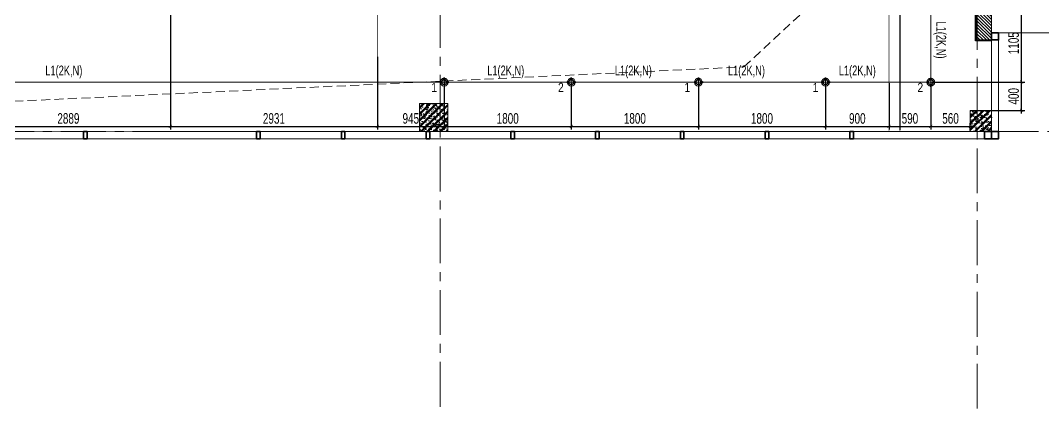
# Model space of a CAD drawing. Header units: millimetres. Extents: x -343543 to 400519, y -115663 to 104219.
# Drawn here: x -72811 to -58325, y -53921 to -48426 of the extents above; entities that cross this region are included whole.
import ezdxf
from ezdxf.xclip import XClip

# ---------------------------------------------------------------- set-up
doc = ezdxf.new("R2010")
doc.units = ezdxf.units.MM
doc.header["$XCLIPFRAME"] = 0
for name, pattern in [("$0$02'TUONG Xay$0$HIDDEN", [0.375, 0.25, -0.125]), ('XREF MAT BANG TUONG XAY$0$01.Xref _MB T2-Mai$0$$0$HIDDEN', [9.524999999999999, 6.35, -3.175]), ('XREF MAT BANG TUONG XAY$0$CENTER', [50.800000000000004, 31.75, -6.35, 6.35, -6.35])]:
    doc.linetypes.add(name, pattern=pattern)
doc.layers.get('0').update_dxf_attribs({"color": 231, "lineweight": 0})
doc.layers.get('DefPoints').update_dxf_attribs({"color": 191})
for name, color, linetype, lineweight in [('A-CLNG', 157, 'Continuous', 25), ('A-SYMBOLS', 10, 'Continuous', 13), ('fix lighting', 2, 'Continuous', 5), ('ICC-Text', 3, 'Continuous', 25), ('SME-E-COND-LTG', 51, 'Continuous', 18), ('SME-E-LTG-DIM', 55, 'Continuous', 18), ('SME-E-LTG-NOTE', 54, 'Continuous', 18), ('TEXT DIEN', 3, 'Continuous', 18), ('XREF MAT BANG TUONG XAY$0$01.Xref _MB T2-Mai$0$$0$A-DOOR', 8, 'Continuous', 9), ('XREF MAT BANG TUONG XAY$0$01.Xref _MB T2-Mai$0$$0$A-FNSH', 8, 'Continuous', 9), ('XREF MAT BANG TUONG XAY$0$01.Xref _MB T2-Mai$0$$0$A-HIDD', 8, 'XREF MAT BANG TUONG XAY$0$01.Xref _MB T2-Mai$0$$0$HIDDEN', 9), ('XREF MAT BANG TUONG XAY$0$01.Xref _MB T2-Mai$0$$0$A-WALL', 8, 'Continuous', 35), ('XREF MAT BANG TUONG XAY$0$A-GRID', 8, 'XREF MAT BANG TUONG XAY$0$CENTER', 15), ('XREF MAT BANG TUONG XAY$0$A-WALL-INT', 8, 'Continuous', 9), ('XREF MAT BANG TUONG XAY$0$xref_IKIGAI_Cot$0$A-FNSH', 8, 'Continuous', 9), ('XREF MAT BANG TUONG XAY$0$xref_IKIGAI_Cot$0$A-PATT', 8, 'Continuous', 5)]:
    doc.layers.add(name, color=color, linetype=linetype, lineweight=lineweight)
for name, color, linetype in [('INNO-GIOTHAI', 20, 'Continuous'), ('XREF MAT BANG TUONG XAY$0$A-FNSH', 8, 'Continuous'), ('XREF MAT BANG TUONG XAY$0$A-FURN', 8, 'Continuous'), ('XREF MAT BANG TUONG XAY$0$A-PATT', 8, 'Continuous'), ('ống ghen', 6, 'Continuous')]:
    doc.layers.add(name, color=color, linetype=linetype)
doc.styles.add('Arial', font='arial.ttf', dxfattribs={"width": 0.8})
doc.styles.add('ROMANS1', font='vntimeh.shx', dxfattribs={"width": 0.8, "bigfont": 'bigfont.shx'})
doc.styles.add('SM-DIMTEXT', font='SME.shx', dxfattribs={"width": 0.7})
doc.styles.add('SME-TEXT', font='sme.shx', dxfattribs={"width": 0.7})
doc.dimstyles.new('SDIM-75', dxfattribs={"dimscale": 75, "dimtxt": 2, "dimasz": 0.6, "dimexe": 0.6, "dimexo": 0.2, "dimgap": 0.5, "dimtad": 1, "dimdec": 0, "dimzin": 12, "dimtxsty": 'SM-DIMTEXT', "dimblk": 'ARCHTICK', "dimcen": 0.12, "dimdle": 0.6, "dimclrd": 7, "dimclre": 8, "dimadec": 0, "dimazin": 3, "dimtfac": 2, "dimtdec": 0, "dimtix": 1, "dimtmove": 1, "dimatfit": 3, "dimfxl": 1, "dimtzin": 0, "dimarcsym": 1})

# ---------------------------------------------------------------- blocks, each defined once
blk = doc.blocks.new('XREF MAT BANG TUONG XAY$0$xref_IKIGAI_Cot')
at = {"layer": 'XREF MAT BANG TUONG XAY$0$xref_IKIGAI_Cot$0$A-PATT'}
h = blk.add_hatch(dxfattribs=at)
h.set_pattern_fill('BT-01', color=8, scale=15, pattern_type=2)
h.set_pattern_definition([(49.99999999999999, (180, 180.0000000000009), (107.589027390113, -9.412820247389266), [11.25, -123.75]), (355, (180, 180.0000000000009), (-20.81270004195, 112.8288200550018), [9, -99]), (100.4514, (188.9657520000001, 179.2155990000009), (86.77640725710323, 103.415931309143), [9.5610285, -105.1713168]), (46.18420000000001, (180, 210.0000000000009), (160.0861572938467, -24.82785214935271), [16.875, -185.625]), (96.6356, (193.3405117500001, 207.9310039500009), (140.1994058323055, 146.1176806350663), [14.3415432, -157.75695]), (351.1842, (180, 210.0000000000009), (140.1992917700441, 146.1177901387987), [13.5, -148.5]), (21, (195, 202.5000000000009), (89.53605781776925, -60.39283359980082), [11.25, -123.75]), (326.0000000000001, (195, 202.5000000000009), (36.49729978823726, 108.772506757028), [9, -99]), (71.4514, (202.46133495, 197.4672591000009), (126.0333942872235, 48.37957450649286), [9.5610285, -105.1713168]), (37.50000000000001, (180, 180.0000000000009), (1.8239782975936, 49.93407807469672), [0, -97.8, 0, -100.5, 0, -99.375]), (7.499999999999999, (180, 180.0000000000009), (39.46043061632229, 59.16175678235403), [0, -57.3, 0, -95.55, 0, -37.875]), (327.5, (146.5500000000002, 180.0000000000009), (80.07336542586135, -3.383230760156963), [0, -37.5, 0, -117, 0, -155.25]), (317.5, (131.5500000000002, 180.0000000000009), (87.47792540135794, 15.01574734984766), [0, -48.75, 0, -77.69999999999999, 0, -110.25]), (45, (180, 180.0000000000009), (-45.07805730064241, 45.07805730064241), []), (45, (180, 198.3750000000009), (-45.07805730064241, 45.07805730064241), [])])
h.paths.add_polyline_path([(23905.00197957736, -49999.99756085814), (23505.00197957736, -49999.99756085814), (23505.00197957736, -49599.99756085814), (23905.00197957736, -49599.99756085814)])
h = blk.add_hatch(dxfattribs=at)
h.set_pattern_fill('BT-01', color=8, scale=15, pattern_type=2)
h.set_pattern_definition([(49.99999999999999, (80, 80.00000000000068), (107.589027390113, -9.412820247389266), [11.25, -123.75]), (355, (80, 80.00000000000068), (-20.81270004195, 112.8288200550018), [9, -99]), (100.4514, (88.96575200000007, 79.21559900000068), (86.77640725710323, 103.415931309143), [9.5610285, -105.1713168]), (46.18420000000001, (80, 110.0000000000007), (160.0861572938467, -24.82785214935271), [16.875, -185.625]), (96.6356, (93.34051175000013, 107.9310039500007), (140.1994058323055, 146.1176806350663), [14.3415432, -157.75695]), (351.1842, (80, 110.0000000000007), (140.1992917700441, 146.1177901387987), [13.5, -148.5]), (21, (95, 102.5000000000007), (89.53605781776925, -60.39283359980082), [11.25, -123.75]), (326.0000000000001, (95, 102.5000000000007), (36.49729978823726, 108.772506757028), [9, -99]), (71.4514, (102.46133495, 97.46725910000072), (126.0333942872235, 48.37957450649286), [9.5610285, -105.1713168]), (37.50000000000001, (80, 80.00000000000068), (1.8239782975936, 49.93407807469672), [0, -97.8, 0, -100.5, 0, -99.375]), (7.499999999999999, (80, 80.00000000000068), (39.46043061632229, 59.16175678235403), [0, -57.3, 0, -95.55, 0, -37.875]), (327.5, (46.55000000000018, 80.00000000000068), (80.07336542586135, -3.383230760156963), [0, -37.5, 0, -117, 0, -155.25]), (317.5, (31.55000000000018, 80.00000000000068), (87.47792540135794, 15.01574734984766), [0, -48.75, 0, -77.69999999999999, 0, -110.25]), (45, (80, 80.00000000000068), (-45.07805730064241, 45.07805730064241), []), (45, (80, 98.37500000000068), (-45.07805730064241, 45.07805730064241), [])])
h.paths.add_polyline_path([(31605.00141130213, -49999.99756072093), (31305.00141130213, -49999.99756072093), (31305.00141130213, -49699.99756072093), (31605.00141130213, -49699.99756072093)])
at = {"layer": 'XREF MAT BANG TUONG XAY$0$A-GRID', "color": 8, "ltscale": 20}
for points in [[(23800, -53895.00000749793), (23800, -27075.56451587411)], [(31399.99999999998, -53920.67197442497), (31399.99999999998, -27075.5645158748)], [(-2907.525181142613, -50000), (42750.0013740146, -50000)]]:
    blk.add_lwpolyline(points, dxfattribs=at)
at = {"layer": 'XREF MAT BANG TUONG XAY$0$xref_IKIGAI_Cot$0$A-FNSH', "color": 8}
blk.add_lwpolyline([(23905.00197957736, -49999.99756085814), (23505.00197957736, -49999.99756085814), (23505.00197957736, -49599.99756085814), (23905.00197957736, -49599.99756085814)], close=True, dxfattribs=at)
at = {"layer": 'XREF MAT BANG TUONG XAY$0$xref_IKIGAI_Cot$0$A-FNSH', "color": 8, "elevation": 2.819613635020082e-10}
blk.add_lwpolyline([(31605.00141130213, -49999.99756072093), (31305.00141130213, -49999.99756072093), (31305.00141130213, -49699.99756072093), (31605.00141130213, -49699.99756072093)], close=True, dxfattribs=at)
blk = doc.blocks.new('*U257')
at = {"layer": 'XREF MAT BANG TUONG XAY$0$A-PATT'}
h = blk.add_hatch(dxfattribs=at)
h.set_pattern_fill('ANSI31', color=8, scale=10)
h.set_pattern_definition([(45, (40046.78954531583, -11293.56439682681), (-22.45064030267288, 22.45064030267288), [])])
h.paths.add_polyline_path([(-38.69831128977239, 47.5), (4561.301596073775, 47.5), (4561.301596073775, -162.5), (-38.69831128977239, -162.5)])
at = {"layer": 'XREF MAT BANG TUONG XAY$0$A-WALL-INT', "color": 8}
blk.add_lwpolyline([(-38.69831128977239, 47.5), (4561.301596073775, 47.5), (4561.301596073775, -162.5), (-38.69831128977239, -162.5)], close=True, dxfattribs=at)
blk = doc.blocks.new('XREF MAT BANG TUONG XAY$0$NNNN')
at = {"layer": 'XREF MAT BANG TUONG XAY$0$A-FURN', "color": 8, "xscale": -1, "rotation": 270}
blk.add_blockref('*U257', (162.4939065321068, -1303.573082940522), dxfattribs=at)
blk = doc.blocks.new('01.Xref _MB T1')
at = {"layer": 'XREF MAT BANG TUONG XAY$0$01.Xref _MB T2-Mai$0$$0$A-DOOR', "color": 8, "transparency": 33554687}
for points in [[(8295.01198490827, -48650.00007873623), (8295.008913317608, -50103.00029406761), (19999.98966204745, -50099.99992358621)], [(8395.009178958731, -48699.99986650129), (8395.008913317608, -50003.00029406761), (19999.98966204745, -49999.99992358621)], [(31604.98960833179, -48699.99992025502), (31604.9889095192, -49999.99960683379), (19999.98966204733, -49999.99992358621)], [(31704.9889095192, -48699.99992025464), (31704.9889095192, -50099.99960683379), (19999.98966204733, -50099.99992358621)], [(19949.98966204733, -49999.9999235858), (19909.98966204733, -49999.99992358551)], [(19949.98966204733, -50099.99992358586), (19909.98966204733, -50099.99992358551)], [(20049.98966204745, -49999.9999235858), (20089.98966204745, -49999.99992358551)], [(20049.98966204745, -50099.99992358586), (20089.98966204745, -50099.99992358551)]]:
    blk.add_lwpolyline(points, dxfattribs=at)
at = {"layer": 'XREF MAT BANG TUONG XAY$0$01.Xref _MB T2-Mai$0$$0$A-FNSH', "color": 8}
blk.add_lwpolyline([(30949.99268790126, -30582.99962128877), (30949.99380498569, -28999.99470947972), (41599.99350019091, -29000.00100952212), (41599.993497608, -48599.99994995559), (31704.97253810302, -48599.99992055179)], dxfattribs=at)
at = {"layer": 'XREF MAT BANG TUONG XAY$0$01.Xref _MB T2-Mai$0$$0$A-HIDD', "color": 8, "ltscale": 20}
blk.add_lwpolyline([(8633.320777002067, -49999.99995059579), (28100.18117813647, -49083.66005910034), (31366.67167191712, -46045.0008411993)], dxfattribs=at)
at = {"layer": 'XREF MAT BANG TUONG XAY$0$01.Xref _MB T2-Mai$0$$0$A-WALL', "color": 8}
for points in [[(31704.9889095192, -48599.99992025464), (31604.9889095192, -48599.99992025464), (31604.9889095192, -48699.99992025464), (31704.9889095192, -48699.99992025464)], [(18749.98966204745, -50099.99993060955), (18749.98966204745, -49999.99993060955), (18799.98966204745, -49999.99993060955), (18799.98966204745, -50099.99993060955)], [(21249.98966204733, -50099.99993060955), (21249.98966204733, -49999.99993060955), (21199.98966204733, -49999.99993060955), (21199.98966204733, -50099.99993060955)], [(22449.98966204745, -50099.99993060955), (22449.98966204745, -49999.99993060955), (22399.98966204745, -49999.99993060955), (22399.98966204745, -50099.99993060955)], [(23649.98966204745, -50099.99993060955), (23649.98966204745, -49999.99993060955), (23599.98966204745, -49999.99993060955), (23599.98966204745, -50099.99993060955)], [(24849.98966204745, -50099.99993060955), (24849.98966204745, -49999.99993060955), (24799.98966204745, -49999.99993060955), (24799.98966204745, -50099.99993060955)], [(24849.99114782034, -50099.99993060955), (24849.99114782034, -49999.99993060955), (24799.99114782034, -49999.99993060955), (24799.99114782034, -50099.99993060955)], [(26049.99114782034, -50099.99993060955), (26049.99114782034, -49999.99993060955), (25999.99114782034, -49999.99993060955), (25999.99114782034, -50099.99993060955)], [(27249.99114782034, -50099.99993060955), (27249.99114782034, -49999.99993060955), (27199.99114782034, -49999.99993060955), (27199.99114782034, -50099.99993060955)], [(28449.99114782034, -50099.99993060955), (28449.99114782034, -49999.99993060955), (28399.99114782034, -49999.99993060955), (28399.99114782034, -50099.99993060955)], [(29649.99114782034, -50099.99993060955), (29649.99114782034, -49999.99993060955), (29599.99114782034, -49999.99993060955), (29599.99114782034, -50099.99993060955)], [(31504.98643103171, -49999.99982040771), (31604.98643103171, -49999.99982040771), (31604.98643103171, -50099.99982040771), (31504.98643103171, -50099.99982040771)], [(31604.99108668239, -49999.99995059576), (31704.99108668239, -49999.99995059576), (31704.99108668239, -50099.99995059576), (31604.99108668239, -50099.99995059576)]]:
    blk.add_lwpolyline(points, close=True, dxfattribs=at)
at = {"layer": 'XREF MAT BANG TUONG XAY$0$A-FNSH', "color": 8}
blk.add_lwpolyline([(31604.96985366289, -48714.99992025318), (31379.9725645674, -48714.99979930629), (31379.97256389822, -44115.00001285342), (31039.99022625754, -44115.00001199957), (31039.99022625753, -43685.0000077256), (31379.97179847257, -43685.0001248038), (31379.97179868526, -42755.00013523795), (31604.97295990118, -42755.00028315607)], dxfattribs=at)
at = {"color": 8}
ref = blk.add_blockref('XREF MAT BANG TUONG XAY$0$xref_IKIGAI_Cot', (-0.009273172880057245, -1.07509913505055e-05), dxfattribs=at)
XClip(ref).set_block_clipping_path([(-5181.149416777484, -58156.12518449636), (44638.32758750307, -24933.26505126614)])
at = {"layer": 'XREF MAT BANG TUONG XAY$0$A-FURN', "color": 8, "xscale": -1}
blk.add_blockref('XREF MAT BANG TUONG XAY$0$NNNN', (31604.98349100647, -47357.72852602434), dxfattribs=at)
blk = doc.blocks.new('A$C1bd1283e')
at = {"color": 0, "linetype": 'ByBlock'}
for p, q in [((-11.66726188957364, -11.66726188958091), (11.66726188957455, 11.66726188957273)), ((-11.66726188957364, 11.66726188957819), (11.66726188957909, -11.66726188958091))]:
    blk.add_line(p, q, dxfattribs=at)
for radius, start, end in [(27.49999999999998, 135, 315), (27.49999999999998, 315, 135), (16.50000000000002, 135, 315), (16.50000000000001, 315, 135)]:
    blk.add_arc((0, -1.818989403545856e-12), radius, start, end, dxfattribs=at)
blk = doc.blocks.new('A$C0707c3b3')
at = {"layer": 'A-CLNG', "linetype": "$0$02'TUONG Xay$0$HIDDEN"}
blk.add_line((-1150.009940478161, -9465.000621809577), (-1150.009940478161, -19234.99817988176), dxfattribs=at)
at = {"layer": 'fix lighting', "linetype": "$0$02'TUONG Xay$0$HIDDEN", "ltscale": 500, "const_width": 10}
for points in [[(-1300.009940478161, -9465.000621809577), (-1300.009940478161, -19234.99817988176)], [(-8545.000984505135, -10030.00062180958), (-8545.000984505135, -18670.00061885221)]]:
    blk.add_lwpolyline(points, dxfattribs=at)
at = {"layer": 'fix lighting', "xscale": -2, "yscale": 2, "zscale": 2, "rotation": 45}
for p in [(-7600.000984505594, -18549.99939944043), (-5800.000984505594, -18549.99939944043), (-4000.009940478158, -18549.99939944045), (-2200.009940478158, -18549.99939944045), (-710.0190515312315, -18549.99939944044)]:
    blk.add_blockref('A$C1bd1283e', p, dxfattribs=at)
blk = doc.blocks.new('c3-20')
at = {"layer": 'ống ghen', "ltscale": 30}
for points in [[(5338941.030551078, -3869094.045779272), (5338918.571570744, -3869094.045779272), (5338918.571570744, -3869114.045779272), (5338941.030551078, -3869114.045779272)], [(5338984.571570721, -3869070.50050343), (5338984.571570721, -3869048.041523096), (5338964.571570721, -3869048.041523096), (5338964.571570721, -3869070.50050343)], [(5338975.117387231, -3869069.045779289), (5338975.117387231, -3869056.975248941), (5338974.025754213, -3869056.975248941), (5338974.025754213, -3869069.045779289)], [(5339008.112590367, -3869094.045779272), (5339030.571570701, -3869094.045779272), (5339030.571570701, -3869114.045779272), (5339008.112590367, -3869114.045779272)], [(5338939.575826936, -3869103.499962761), (5338927.505296589, -3869103.499962761), (5338927.505296589, -3869104.591595779), (5338939.575826936, -3869104.591595779)], [(5339009.567314508, -3869103.499962761), (5339021.637844856, -3869103.499962761), (5339021.637844856, -3869104.591595779), (5339009.567314508, -3869104.591595779)]]:
    blk.add_lwpolyline(points, close=True, dxfattribs=at)
for points in [[(5338942.837607332, -3869089.282461002), (5338924.571570744, -3869094.045779272)], [(5338959.808252452, -3869072.307559684), (5338964.571570721, -3869054.041523096)], [(5338989.334888991, -3869072.307559684), (5338984.571570721, -3869054.041523096)], [(5339006.305534113, -3869089.282461002), (5339024.571570701, -3869094.045779272)], [(5338942.837607332, -3869118.809097541), (5338924.571570744, -3869114.045779272)], [(5339006.305534113, -3869118.809097541), (5339024.571570701, -3869114.045779272)]]:
    blk.add_lwpolyline(points, dxfattribs=at)
blk.add_circle((5338974.571570722, -3869104.045779272), 34.99999998276881, dxfattribs=at)
at = {"layer": 'TEXT DIEN', "ltscale": 30, "style": 'ROMANS1'}
blk.add_text('D20', height=15, dxfattribs=at).set_placement((5338954.539643713, -3869111.256154748))
blk = doc.blocks.new('_ArchTick')
at = {"color": 0, "linetype": 'ByBlock', "const_width": 0.15}
blk.add_lwpolyline([(-0.5, -0.5), (0.5, 0.5)], dxfattribs=at)
blk = doc.blocks.new('*D1734')
at = {"layer": 'DefPoints', "color": 0, "linetype": 'Continuous', "ltscale": 1000, "transparency": 16777216}
for p in [(-70687.85433759473, -47998.81197238053), (-73576.54631090326, -49420.00001044235), (-70687.85433759473, -49926.15347734136)]:
    blk.add_point(p, dxfattribs=at)
at = {"layer": 'SME-E-LTG-DIM', "color": 8, "linetype": 'Continuous', "lineweight": -2, "ltscale": 1000, "transparency": 16777216}
for p, q in [((-70687.85433759473, -48013.81197238053), (-70687.85433759473, -49971.15347734136)), ((-73576.54631090326, -49435.00001044235), (-73576.54631090326, -49971.15347734136))]:
    blk.add_line(p, q, dxfattribs=at)
at = {"layer": 'SME-E-LTG-DIM', "color": 7, "linetype": 'Continuous', "lineweight": -2, "ltscale": 1000, "transparency": 16777216}
blk.add_line((-73621.54631090326, -49926.15347734136), (-70642.85433759473, -49926.15347734136), dxfattribs=at)
at = {"layer": 'SME-E-LTG-DIM', "color": 7, "linetype": 'Continuous', "lineweight": -2, "ltscale": 1000, "transparency": 16777216, "xscale": 45, "yscale": 45, "zscale": 45, "rotation": 180}
blk.add_blockref('_ArchTick', (-73576.54631090326, -49926.15347734136), dxfattribs=at)
at = {"layer": 'SME-E-LTG-DIM', "color": 7, "linetype": 'Continuous', "lineweight": -2, "ltscale": 1000, "transparency": 16777216, "xscale": 45, "yscale": 45, "zscale": 45}
blk.add_blockref('_ArchTick', (-70687.85433759473, -49926.15347734136), dxfattribs=at)
at = {"layer": 'SME-E-LTG-DIM', "color": 0, "linetype": 'Continuous', "ltscale": 1000, "transparency": 16777216, "insert": (-72132.20032424899, -49813.65347734136), "char_height": 150, "attachment_point": 5, "style": 'SM-DIMTEXT'}
blk.add_mtext('2889', dxfattribs=at)
blk = doc.blocks.new('*D1735')
at = {"layer": 'DefPoints', "color": 0, "linetype": 'Continuous', "ltscale": 1000, "transparency": 16777216}
for p in [(-70687.85433759473, -47998.81197238053), (-67756.54631090326, -48925.84331896287), (-67756.54631090326, -49926.15347734136)]:
    blk.add_point(p, dxfattribs=at)
at = {"layer": 'SME-E-LTG-DIM', "color": 8, "linetype": 'Continuous', "lineweight": -2, "ltscale": 1000, "transparency": 16777216}
for p, q in [((-70687.85433759473, -48013.81197238053), (-70687.85433759473, -49971.15347734136)), ((-67756.54631090326, -48940.84331896287), (-67756.54631090326, -49971.15347734136))]:
    blk.add_line(p, q, dxfattribs=at)
at = {"layer": 'SME-E-LTG-DIM', "color": 7, "linetype": 'Continuous', "lineweight": -2, "ltscale": 1000, "transparency": 16777216}
blk.add_line((-70732.85433759473, -49926.15347734136), (-67711.54631090326, -49926.15347734136), dxfattribs=at)
at = {"layer": 'SME-E-LTG-DIM', "color": 7, "linetype": 'Continuous', "lineweight": -2, "ltscale": 1000, "transparency": 16777216, "xscale": 45, "yscale": 45, "zscale": 45, "rotation": 180}
blk.add_blockref('_ArchTick', (-70687.85433759473, -49926.15347734136), dxfattribs=at)
at = {"layer": 'SME-E-LTG-DIM', "color": 7, "linetype": 'Continuous', "lineweight": -2, "ltscale": 1000, "transparency": 16777216, "xscale": 45, "yscale": 45, "zscale": 45}
blk.add_blockref('_ArchTick', (-67756.54631090326, -49926.15347734136), dxfattribs=at)
at = {"layer": 'SME-E-LTG-DIM', "color": 0, "linetype": 'Continuous', "ltscale": 1000, "transparency": 16777216, "insert": (-69222.20032424899, -49813.65347734136), "char_height": 150, "attachment_point": 5, "style": 'SM-DIMTEXT'}
blk.add_mtext('2931', dxfattribs=at)
blk = doc.blocks.new('*D1736')
at = {"layer": 'DefPoints', "color": 0, "linetype": 'Continuous', "ltscale": 1000, "transparency": 16777216}
for p in [(-67756.54631090326, -48925.84331896287), (-66811.54631090372, -49283.48872334081), (-66811.54631090372, -49926.15347734136)]:
    blk.add_point(p, dxfattribs=at)
at = {"layer": 'SME-E-LTG-DIM', "color": 8, "linetype": 'Continuous', "lineweight": -2, "ltscale": 1000, "transparency": 16777216}
for p, q in [((-67756.54631090326, -48940.84331896287), (-67756.54631090326, -49971.15347734136)), ((-66811.54631090372, -49298.48872334081), (-66811.54631090372, -49971.15347734136))]:
    blk.add_line(p, q, dxfattribs=at)
at = {"layer": 'SME-E-LTG-DIM', "color": 7, "linetype": 'Continuous', "lineweight": -2, "ltscale": 1000, "transparency": 16777216}
blk.add_line((-67801.54631090326, -49926.15347734136), (-66766.54631090372, -49926.15347734136), dxfattribs=at)
at = {"layer": 'SME-E-LTG-DIM', "color": 7, "linetype": 'Continuous', "lineweight": -2, "ltscale": 1000, "transparency": 16777216, "xscale": 45, "yscale": 45, "zscale": 45, "rotation": 180}
blk.add_blockref('_ArchTick', (-67756.54631090326, -49926.15347734136), dxfattribs=at)
at = {"layer": 'SME-E-LTG-DIM', "color": 7, "linetype": 'Continuous', "lineweight": -2, "ltscale": 1000, "transparency": 16777216, "xscale": 45, "yscale": 45, "zscale": 45}
blk.add_blockref('_ArchTick', (-66811.54631090372, -49926.15347734136), dxfattribs=at)
at = {"layer": 'SME-E-LTG-DIM', "color": 0, "linetype": 'Continuous', "ltscale": 1000, "transparency": 16777216, "insert": (-67284.04631090349, -49813.65347734136), "char_height": 150, "attachment_point": 5, "style": 'SM-DIMTEXT'}
blk.add_mtext('945', dxfattribs=at)
blk = doc.blocks.new('*D1737')
at = {"layer": 'DefPoints', "color": 0, "linetype": 'Continuous', "ltscale": 1000, "transparency": 16777216}
for p in [(-66811.54631090372, -49283.48872334081), (-65011.54631090372, -49299.99879103058), (-65011.54631090372, -49926.15347734136)]:
    blk.add_point(p, dxfattribs=at)
at = {"layer": 'SME-E-LTG-DIM', "color": 8, "linetype": 'Continuous', "lineweight": -2, "ltscale": 1000, "transparency": 16777216}
for p, q in [((-66811.54631090372, -49298.48872334081), (-66811.54631090372, -49971.15347734136)), ((-65011.54631090372, -49314.99879103058), (-65011.54631090372, -49971.15347734136))]:
    blk.add_line(p, q, dxfattribs=at)
at = {"layer": 'SME-E-LTG-DIM', "color": 7, "linetype": 'Continuous', "lineweight": -2, "ltscale": 1000, "transparency": 16777216}
blk.add_line((-66856.54631090372, -49926.15347734136), (-64966.54631090372, -49926.15347734136), dxfattribs=at)
at = {"layer": 'SME-E-LTG-DIM', "color": 7, "linetype": 'Continuous', "lineweight": -2, "ltscale": 1000, "transparency": 16777216, "xscale": 45, "yscale": 45, "zscale": 45, "rotation": 180}
blk.add_blockref('_ArchTick', (-66811.54631090372, -49926.15347734136), dxfattribs=at)
at = {"layer": 'SME-E-LTG-DIM', "color": 7, "linetype": 'Continuous', "lineweight": -2, "ltscale": 1000, "transparency": 16777216, "xscale": 45, "yscale": 45, "zscale": 45}
blk.add_blockref('_ArchTick', (-65011.54631090372, -49926.15347734136), dxfattribs=at)
at = {"layer": 'SME-E-LTG-DIM', "color": 0, "linetype": 'Continuous', "ltscale": 1000, "transparency": 16777216, "insert": (-65911.54631090372, -49813.65347734136), "char_height": 150, "attachment_point": 5, "style": 'SM-DIMTEXT'}
blk.add_mtext('1800', dxfattribs=at)
blk = doc.blocks.new('*D1738')
at = {"layer": 'DefPoints', "color": 0, "linetype": 'Continuous', "ltscale": 1000, "transparency": 16777216}
for p in [(-65011.54631090372, -49299.99879103058), (-63211.55526687628, -49299.99879103059), (-63211.55526687628, -49926.15347734136)]:
    blk.add_point(p, dxfattribs=at)
at = {"layer": 'SME-E-LTG-DIM', "color": 8, "linetype": 'Continuous', "lineweight": -2, "ltscale": 1000, "transparency": 16777216}
for p, q in [((-65011.54631090372, -49314.99879103058), (-65011.54631090372, -49971.15347734136)), ((-63211.55526687628, -49314.99879103059), (-63211.55526687628, -49971.15347734136))]:
    blk.add_line(p, q, dxfattribs=at)
at = {"layer": 'SME-E-LTG-DIM', "color": 7, "linetype": 'Continuous', "lineweight": -2, "ltscale": 1000, "transparency": 16777216}
blk.add_line((-65056.54631090372, -49926.15347734136), (-63166.55526687628, -49926.15347734136), dxfattribs=at)
at = {"layer": 'SME-E-LTG-DIM', "color": 7, "linetype": 'Continuous', "lineweight": -2, "ltscale": 1000, "transparency": 16777216, "xscale": 45, "yscale": 45, "zscale": 45, "rotation": 180}
blk.add_blockref('_ArchTick', (-65011.54631090372, -49926.15347734136), dxfattribs=at)
at = {"layer": 'SME-E-LTG-DIM', "color": 7, "linetype": 'Continuous', "lineweight": -2, "ltscale": 1000, "transparency": 16777216, "xscale": 45, "yscale": 45, "zscale": 45}
blk.add_blockref('_ArchTick', (-63211.55526687628, -49926.15347734136), dxfattribs=at)
at = {"layer": 'SME-E-LTG-DIM', "color": 0, "linetype": 'Continuous', "ltscale": 1000, "transparency": 16777216, "insert": (-64111.55078889, -49813.65347734136), "char_height": 150, "attachment_point": 5, "style": 'SM-DIMTEXT'}
blk.add_mtext('1800', dxfattribs=at)
blk = doc.blocks.new('*D1739')
at = {"layer": 'DefPoints', "color": 0, "linetype": 'Continuous', "ltscale": 1000, "transparency": 16777216}
for p in [(-63211.55526687628, -49299.99879103059), (-61411.55526687628, -49299.99879103059), (-61411.55526687628, -49926.15347734136)]:
    blk.add_point(p, dxfattribs=at)
at = {"layer": 'SME-E-LTG-DIM', "color": 8, "linetype": 'Continuous', "lineweight": -2, "ltscale": 1000, "transparency": 16777216}
for p, q in [((-63211.55526687628, -49314.99879103059), (-63211.55526687628, -49971.15347734136)), ((-61411.55526687628, -49314.99879103059), (-61411.55526687628, -49971.15347734136))]:
    blk.add_line(p, q, dxfattribs=at)
at = {"layer": 'SME-E-LTG-DIM', "color": 7, "linetype": 'Continuous', "lineweight": -2, "ltscale": 1000, "transparency": 16777216}
blk.add_line((-63256.55526687628, -49926.15347734136), (-61366.55526687628, -49926.15347734136), dxfattribs=at)
at = {"layer": 'SME-E-LTG-DIM', "color": 7, "linetype": 'Continuous', "lineweight": -2, "ltscale": 1000, "transparency": 16777216, "xscale": 45, "yscale": 45, "zscale": 45, "rotation": 180}
blk.add_blockref('_ArchTick', (-63211.55526687628, -49926.15347734136), dxfattribs=at)
at = {"layer": 'SME-E-LTG-DIM', "color": 7, "linetype": 'Continuous', "lineweight": -2, "ltscale": 1000, "transparency": 16777216, "xscale": 45, "yscale": 45, "zscale": 45}
blk.add_blockref('_ArchTick', (-61411.55526687628, -49926.15347734136), dxfattribs=at)
at = {"layer": 'SME-E-LTG-DIM', "color": 0, "linetype": 'Continuous', "ltscale": 1000, "transparency": 16777216, "insert": (-62311.55526687628, -49813.65347734136), "char_height": 150, "attachment_point": 5, "style": 'SM-DIMTEXT'}
blk.add_mtext('1800', dxfattribs=at)
blk = doc.blocks.new('*D1740')
at = {"layer": 'DefPoints', "color": 0, "linetype": 'Continuous', "ltscale": 1000, "transparency": 16777216}
for p in [(-61411.55526687628, -49299.99879103059), (-60511.55526687628, -49299.99879103059), (-60511.55526687628, -49926.15347734136)]:
    blk.add_point(p, dxfattribs=at)
at = {"layer": 'SME-E-LTG-DIM', "color": 8, "linetype": 'Continuous', "lineweight": -2, "ltscale": 1000, "transparency": 16777216}
for p, q in [((-61411.55526687628, -49314.99879103059), (-61411.55526687628, -49971.15347734136)), ((-60511.55526687628, -49314.99879103059), (-60511.55526687628, -49971.15347734136))]:
    blk.add_line(p, q, dxfattribs=at)
at = {"layer": 'SME-E-LTG-DIM', "color": 7, "linetype": 'Continuous', "lineweight": -2, "ltscale": 1000, "transparency": 16777216}
blk.add_line((-61456.55526687628, -49926.15347734136), (-60466.55526687628, -49926.15347734136), dxfattribs=at)
at = {"layer": 'SME-E-LTG-DIM', "color": 7, "linetype": 'Continuous', "lineweight": -2, "ltscale": 1000, "transparency": 16777216, "xscale": 45, "yscale": 45, "zscale": 45, "rotation": 180}
blk.add_blockref('_ArchTick', (-61411.55526687628, -49926.15347734136), dxfattribs=at)
at = {"layer": 'SME-E-LTG-DIM', "color": 7, "linetype": 'Continuous', "lineweight": -2, "ltscale": 1000, "transparency": 16777216, "xscale": 45, "yscale": 45, "zscale": 45}
blk.add_blockref('_ArchTick', (-60511.55526687628, -49926.15347734136), dxfattribs=at)
at = {"layer": 'SME-E-LTG-DIM', "color": 0, "linetype": 'Continuous', "ltscale": 1000, "transparency": 16777216, "insert": (-60961.55526687628, -49813.65347734136), "char_height": 150, "attachment_point": 5, "style": 'SM-DIMTEXT'}
blk.add_mtext('900', dxfattribs=at)
blk = doc.blocks.new('*D1741')
at = {"layer": 'DefPoints', "color": 0, "linetype": 'Continuous', "ltscale": 1000, "transparency": 16777216}
for p in [(-60511.55526687628, -49299.99879103059), (-59921.56437792936, -49299.99879103063), (-59921.56437792936, -49926.15347734137)]:
    blk.add_point(p, dxfattribs=at)
at = {"layer": 'SME-E-LTG-DIM', "color": 8, "linetype": 'Continuous', "lineweight": -2, "ltscale": 1000, "transparency": 16777216}
for p, q in [((-60511.55526687628, -49314.99879103059), (-60511.55526687628, -49971.15347734137)), ((-59921.56437792936, -49314.99879103063), (-59921.56437792936, -49971.15347734137))]:
    blk.add_line(p, q, dxfattribs=at)
at = {"layer": 'SME-E-LTG-DIM', "color": 7, "linetype": 'Continuous', "lineweight": -2, "ltscale": 1000, "transparency": 16777216}
blk.add_line((-60556.55526687628, -49926.15347734137), (-59876.56437792936, -49926.15347734137), dxfattribs=at)
at = {"layer": 'SME-E-LTG-DIM', "color": 7, "linetype": 'Continuous', "lineweight": -2, "ltscale": 1000, "transparency": 16777216, "xscale": 45, "yscale": 45, "zscale": 45, "rotation": 180}
blk.add_blockref('_ArchTick', (-60511.55526687628, -49926.15347734137), dxfattribs=at)
at = {"layer": 'SME-E-LTG-DIM', "color": 7, "linetype": 'Continuous', "lineweight": -2, "ltscale": 1000, "transparency": 16777216, "xscale": 45, "yscale": 45, "zscale": 45}
blk.add_blockref('_ArchTick', (-59921.56437792936, -49926.15347734137), dxfattribs=at)
at = {"layer": 'SME-E-LTG-DIM', "color": 0, "linetype": 'Continuous', "ltscale": 1000, "transparency": 16777216, "insert": (-60216.55982240282, -49813.65347734137), "char_height": 150, "attachment_point": 5, "style": 'SM-DIMTEXT'}
blk.add_mtext('590', dxfattribs=at)
blk = doc.blocks.new('*D1742')
at = {"layer": 'DefPoints', "color": 0, "linetype": 'Continuous', "ltscale": 1000, "transparency": 16777216}
for p in [(-59921.56437792936, -49299.99879103063), (-59361.54560525221, -49926.15347734137), (-59361.54560525221, -49999.9975714719)]:
    blk.add_point(p, dxfattribs=at)
at = {"layer": 'SME-E-LTG-DIM', "color": 8, "linetype": 'Continuous', "lineweight": -2, "ltscale": 1000, "transparency": 16777216}
for p, q in [((-59921.56437792936, -49314.99879103063), (-59921.56437792936, -49971.15347734137)), ((-59361.54560525221, -49984.9975714719), (-59361.54560525221, -49881.15347734137))]:
    blk.add_line(p, q, dxfattribs=at)
at = {"layer": 'SME-E-LTG-DIM', "color": 7, "linetype": 'Continuous', "lineweight": -2, "ltscale": 1000, "transparency": 16777216}
blk.add_line((-59966.56437792936, -49926.15347734137), (-59316.54560525221, -49926.15347734137), dxfattribs=at)
at = {"layer": 'SME-E-LTG-DIM', "color": 7, "linetype": 'Continuous', "lineweight": -2, "ltscale": 1000, "transparency": 16777216, "xscale": 45, "yscale": 45, "zscale": 45, "rotation": 180}
blk.add_blockref('_ArchTick', (-59921.56437792936, -49926.15347734137), dxfattribs=at)
at = {"layer": 'SME-E-LTG-DIM', "color": 7, "linetype": 'Continuous', "lineweight": -2, "ltscale": 1000, "transparency": 16777216, "xscale": 45, "yscale": 45, "zscale": 45}
blk.add_blockref('_ArchTick', (-59361.54560525221, -49926.15347734137), dxfattribs=at)
at = {"layer": 'SME-E-LTG-DIM', "color": 0, "linetype": 'Continuous', "ltscale": 1000, "transparency": 16777216, "insert": (-59641.55499159078, -49813.65347734137), "char_height": 150, "attachment_point": 5, "style": 'SM-DIMTEXT'}
blk.add_mtext('560', dxfattribs=at)
blk = doc.blocks.new('*D1743')
at = {"layer": 'DefPoints', "color": 0, "linetype": 'Continuous', "ltscale": 1000, "transparency": 16777216}
for p in [(-59921.56791551135, -49299.99879103064), (-58635.31456627816, -49299.99879103064), (-59361.54560525223, -49699.99757147193)]:
    blk.add_point(p, dxfattribs=at)
at = {"layer": 'SME-E-LTG-DIM', "color": 8, "linetype": 'Continuous', "lineweight": -2, "ltscale": 1000, "transparency": 16777216}
for p, q in [((-59906.56791551135, -49299.99879103064), (-58590.31456627816, -49299.99879103064)), ((-59346.54560525223, -49699.99757147193), (-58590.31456627816, -49699.99757147193))]:
    blk.add_line(p, q, dxfattribs=at)
at = {"layer": 'SME-E-LTG-DIM', "color": 7, "linetype": 'Continuous', "lineweight": -2, "ltscale": 1000, "transparency": 16777216}
blk.add_line((-58635.31456627816, -49744.99757147193), (-58635.31456627816, -49254.99879103064), dxfattribs=at)
at = {"layer": 'SME-E-LTG-DIM', "color": 7, "linetype": 'Continuous', "lineweight": -2, "ltscale": 1000, "transparency": 16777216, "xscale": 45, "yscale": 45, "zscale": 45}
for p, rotation in [((-58635.31456627816, -49299.99879103064), 90), ((-58635.31456627816, -49699.99757147193), 270)]:
    blk.add_blockref('_ArchTick', p, dxfattribs=dict(at, rotation=rotation))
at = {"layer": 'SME-E-LTG-DIM', "color": 0, "linetype": 'Continuous', "ltscale": 1000, "transparency": 16777216, "insert": (-58747.81456627816, -49499.99818125126), "char_height": 150, "attachment_point": 5, "rotation": 90, "style": 'SM-DIMTEXT'}
blk.add_mtext('400', dxfattribs=at)
blk = doc.blocks.new('*D1744')
at = {"layer": 'DefPoints', "color": 0, "linetype": 'Continuous', "ltscale": 1000, "transparency": 16777216}
for p in [(-60591.80242482942, -48194.78264181396), (-58635.3145662782, -48194.78264181396), (-59921.56791551135, -49299.99879103064)]:
    blk.add_point(p, dxfattribs=at)
at = {"layer": 'SME-E-LTG-DIM', "color": 8, "linetype": 'Continuous', "lineweight": -2, "ltscale": 1000, "transparency": 16777216}
for p, q in [((-60576.80242482942, -48194.78264181396), (-58590.3145662782, -48194.78264181396)), ((-59906.56791551135, -49299.99879103064), (-58590.31456627819, -49299.99879103064))]:
    blk.add_line(p, q, dxfattribs=at)
at = {"layer": 'SME-E-LTG-DIM', "color": 7, "linetype": 'Continuous', "lineweight": -2, "ltscale": 1000, "transparency": 16777216}
blk.add_line((-58635.31456627819, -49344.99879103064), (-58635.3145662782, -48149.78264181396), dxfattribs=at)
at = {"layer": 'SME-E-LTG-DIM', "color": 7, "linetype": 'Continuous', "lineweight": -2, "ltscale": 1000, "transparency": 16777216, "xscale": 45, "yscale": 45, "zscale": 45}
for p, rotation in [((-58635.3145662782, -48194.78264181396), 90), ((-58635.31456627819, -49299.99879103064), 270)]:
    blk.add_blockref('_ArchTick', p, dxfattribs=dict(at, rotation=rotation))
at = {"layer": 'SME-E-LTG-DIM', "color": 0, "linetype": 'Continuous', "ltscale": 1000, "transparency": 16777216, "insert": (-58747.81456627819, -48747.39071642228), "char_height": 150, "attachment_point": 5, "rotation": 90, "style": 'SM-DIMTEXT'}
blk.add_mtext('1105', dxfattribs=at)

msp = doc.modelspace()

# ---------------------------------------------------------------- block references
at = {"layer": 'A-SYMBOLS'}
msp.add_blockref('01.Xref _MB T1', (-90666.53774338146, 1.455191522836685e-11), dxfattribs=at)

# ---------------------------------------------------------------- next in the draw order: linework, layer by layer
at = {"layer": 'SME-E-COND-LTG', "color": 3, "linetype": 'Continuous', "ltscale": 1000}
msp.add_lwpolyline([(-81411.5282438775, -43699.99879103057), (-81411.5282438775, -49187.68618486226, 0.4142135623731329), (-81299.21563770916, -49299.99879103059), (-59921.56437792936, -49299.99879102822), (-59921.56437792903, -43699.99879103058)], format="xyb", dxfattribs=at)

# ---------------------------------------------------------------- next in the draw order: block references
at = {"layer": 'INNO-GIOTHAI'}
msp.add_blockref('A$C0707c3b3', (-59211.54532639813, -30749.99939159014), dxfattribs=at)
at = {"layer": 'TEXT DIEN', "ltscale": 30}
for p in [(-5405786.117936984, 3819804.050449435), (-5403986.117936984, 3819804.050449435), (-5402186.126892957, 3819804.050449435), (-5400386.126892957, 3819804.050449435)]:
    msp.add_blockref('c3-20', p, dxfattribs=at)
at = {"layer": 'TEXT DIEN', "ltscale": 30, "rotation": 90.00000000081978}
msp.add_blockref('c3-20', (-3929025.613618394, -5388274.570417112), dxfattribs=at)

# ---------------------------------------------------------------- next in the draw order: texts
at = {"layer": 'ICC-Text', "linetype": "$0$02'TUONG Xay$0$HIDDEN", "style": 'Arial', "width": 0.8}
for s, p in [('1', (-66993.5244072689, -49439.01327388)), ('2', (-65199.25428448582, -49439.01327388)), ('1', (-63408.64593602076, -49439.01327387965)), ('1', (-61593.53336324146, -49439.01327388)), ('2', (-60109.27235151146, -49439.01327388015))]:
    msp.add_text(s, height=130, dxfattribs=at).set_placement(p)
at = {"layer": 'SME-E-LTG-NOTE', "style": 'SME-TEXT', "width": 0.7}
msp.add_text('L1(2K,N)', height=140, rotation=270, dxfattribs=at).set_placement((-59843.94784095667, -48440.59985605478))
for p in [(-72458.80233210644, -49204.15903939795), (-66201.89516363565, -49204.15903939726), (-64394.98318635409, -49204.15903939706), (-62793.50900856515, -49204.15903939688), (-61224.09221164828, -49204.15903939671)]:
    msp.add_text('L1(2K,N)', height=140, dxfattribs=at).set_placement(p)

# ---------------------------------------------------------------- next in the draw order: dimensions: what is measured, and where the dimension line sits
at = {"layer": 'SME-E-LTG-DIM', "linetype": 'Continuous', "ltscale": 1000}
for base, p1, p2, picture, middle in [((-70687.85433759473, -49926.15347734136), (-73576.54631090326, -49420.00001044235), (-70687.85433759473, -47998.81197238053), '*D1734', (-72132.20032424899, -49813.65347734136)), ((-67756.54631090326, -49926.15347734136), (-70687.85433759473, -47998.81197238053), (-67756.54631090326, -48925.84331896287), '*D1735', (-69222.20032424899, -49813.65347734136)), ((-66811.54631090372, -49926.15347734136), (-67756.54631090326, -48925.84331896287), (-66811.54631090372, -49283.48872334081), '*D1736', (-67284.04631090349, -49813.65347734136)), ((-65011.54631090372, -49926.15347734136), (-66811.54631090372, -49283.48872334081), (-65011.54631090372, -49299.99879103058), '*D1737', (-65911.54631090372, -49813.65347734136)), ((-63211.55526687628, -49926.15347734136), (-65011.54631090372, -49299.99879103058), (-63211.55526687628, -49299.99879103059), '*D1738', (-64111.55078889, -49813.65347734136)), ((-61411.55526687628, -49926.15347734136), (-63211.55526687628, -49299.99879103059), (-61411.55526687628, -49299.99879103059), '*D1739', (-62311.55526687628, -49813.65347734136)), ((-60511.55526687628, -49926.15347734136), (-61411.55526687628, -49299.99879103059), (-60511.55526687628, -49299.99879103059), '*D1740', (-60961.55526687628, -49813.65347734136)), ((-59921.56437792936, -49926.15347734137), (-60511.55526687628, -49299.99879103059), (-59921.56437792936, -49299.99879103063), '*D1741', (-60216.55982240282, -49813.65347734137)), ((-59361.54560525221, -49926.15347734137), (-59921.56437792936, -49299.99879103063), (-59361.54560525221, -49999.9975714719), '*D1742', (-59641.55499159078, -49813.65347734137))]:
    dim = msp.add_linear_dim(base=base, p1=p1, p2=p2, dimstyle='SDIM-75', dxfattribs=at)
    dim.commit()
    dim.dimension.update_dxf_attribs({"geometry": picture, "text_midpoint": middle})
for base, p1, p2, picture, middle in [((-58635.3145662782, -48194.78264181396), (-59921.56791551132, -49299.99879103061), (-60591.8024248294, -48194.78264181394), '*D1744', (-58747.81456627819, -48747.39071642228)), ((-58635.31456627816, -49299.99879103064), (-59361.54560525221, -49699.9975714719), (-59921.56791551132, -49299.99879103061), '*D1743', (-58747.81456627816, -49499.99818125126))]:
    dim = msp.add_linear_dim(base=base, p1=p1, p2=p2, angle=90, dimstyle='SDIM-75', dxfattribs=at)
    dim.commit()
    dim.dimension.update_dxf_attribs({"geometry": picture, "text_midpoint": middle})

doc.saveas('drawing.dxf')
